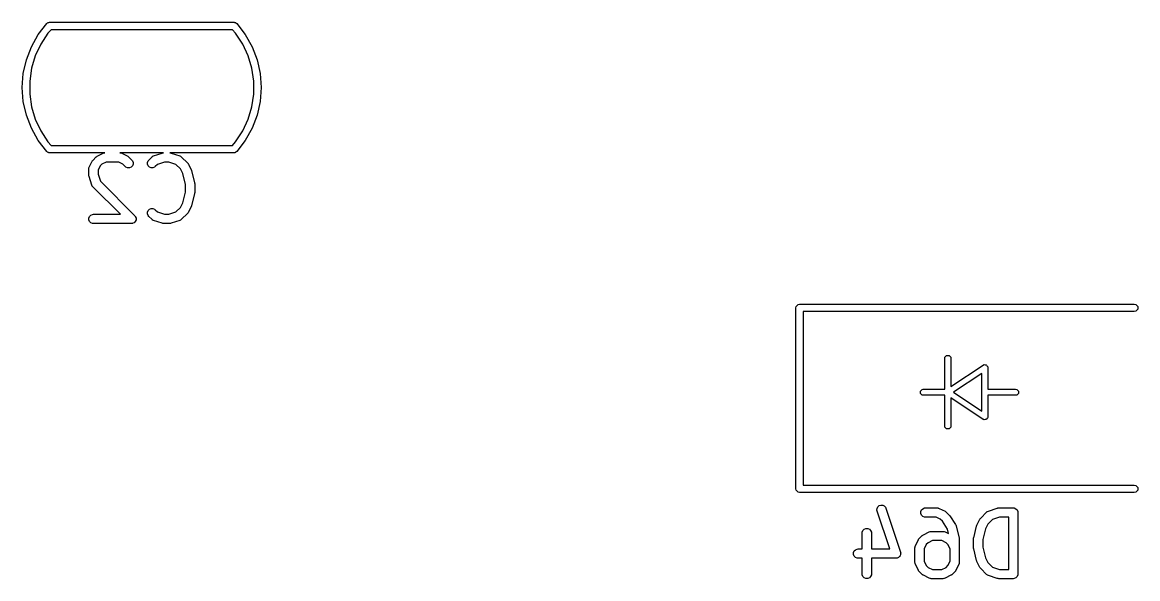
# Model space of a CAD drawing. Extents: x 2.6 to 14.1, y -9.2 to -3.9.
# Drawn here: x 8.63 to 9.343, y -6.573 to -6.217 of the extents above; entities that cross this region are included whole.
import ezdxf

# ---------------------------------------------------------------- set-up
doc = ezdxf.new("R2010")
doc.units = 0
doc.header["$MEASUREMENT"] = 0
doc.layers.add('BLACK', color=7, linetype='CONTINUOUS')

msp = doc.modelspace()

# ---------------------------------------------------------------- linework, layer by layer
at = {"layer": 'BLACK', "linetype": 'CONTINUOUS'}
for p, q in [((8.6398, -6.22465), (8.64525, -6.21755)), ((8.64525, -6.21755), (8.64585, -6.2172)), ((8.64585, -6.2172), (8.64611, -6.21694)), ((8.64807, -6.22149), (8.64602, -6.22379)), ((8.64611, -6.21694), (8.64639, -6.21689)), ((8.64639, -6.21689), (8.64651, -6.21682)), ((8.64651, -6.21682), (8.64666, -6.21683)), ((8.64666, -6.21683), (8.64701, -6.21676)), ((8.64701, -6.21676), (8.76512, -6.21676)), ((8.76406, -6.22149), (8.64807, -6.22149)), ((8.76612, -6.22379), (8.76406, -6.22149)), ((8.76512, -6.21676), (8.76547, -6.21683)), ((8.76547, -6.21683), (8.76563, -6.21682)), ((8.76563, -6.21682), (8.76574, -6.21689)), ((8.76574, -6.21689), (8.76603, -6.21694)), ((8.76603, -6.21694), (8.76629, -6.2172)), ((8.76629, -6.2172), (8.76689, -6.21755)), ((8.76689, -6.21755), (8.77234, -6.22465)), ((8.63543, -6.23247), (8.6398, -6.22465)), ((8.64602, -6.22379), (8.64146, -6.23071)), ((8.77067, -6.23071), (8.76612, -6.22379)), ((8.77234, -6.22465), (8.7767, -6.23247)), ((8.63224, -6.24083), (8.63543, -6.23247)), ((8.64146, -6.23071), (8.63796, -6.23822)), ((8.77418, -6.23822), (8.77067, -6.23071)), ((8.7767, -6.23247), (8.77989, -6.24083)), ((8.63031, -6.24957), (8.63224, -6.24083)), ((8.63796, -6.23822), (8.63558, -6.24616)), ((8.77655, -6.24616), (8.77418, -6.23822)), ((8.77989, -6.24083), (8.78183, -6.24957)), ((8.62965, -6.2585), (8.63031, -6.24957)), ((8.63558, -6.24616), (8.63438, -6.25435)), ((8.77776, -6.25435), (8.77655, -6.24616)), ((8.78183, -6.24957), (8.78248, -6.2585)), ((8.63031, -6.26742), (8.62965, -6.2585)), ((8.63438, -6.25435), (8.63438, -6.26264)), ((8.77776, -6.26264), (8.77776, -6.25435)), ((8.78248, -6.2585), (8.78183, -6.26742)), ((8.63438, -6.26264), (8.63558, -6.27084)), ((8.77655, -6.27084), (8.77776, -6.26264)), ((8.63224, -6.27616), (8.63031, -6.26742)), ((8.63558, -6.27084), (8.63796, -6.27877)), ((8.77418, -6.27877), (8.77655, -6.27084)), ((8.78183, -6.26742), (8.77989, -6.27616)), ((8.63543, -6.28453), (8.63224, -6.27616)), ((8.63796, -6.27877), (8.64146, -6.28628)), ((8.77067, -6.28628), (8.77418, -6.27877)), ((8.77989, -6.27616), (8.7767, -6.28453)), ((8.6398, -6.29234), (8.63543, -6.28453)), ((8.64146, -6.28628), (8.64602, -6.2932)), ((8.76612, -6.2932), (8.77067, -6.28628)), ((8.7767, -6.28453), (8.77234, -6.29234)), ((8.64525, -6.29944), (8.6398, -6.29234)), ((8.64602, -6.2932), (8.64807, -6.2955)), ((8.76406, -6.2955), (8.76612, -6.2932)), ((8.77234, -6.29234), (8.76689, -6.29944)), ((8.64585, -6.29979), (8.64525, -6.29944)), ((8.64611, -6.30005), (8.64585, -6.29979)), ((8.64639, -6.3001), (8.64611, -6.30005)), ((8.64651, -6.30017), (8.64639, -6.3001)), ((8.64666, -6.30016), (8.64651, -6.30017)), ((8.64701, -6.30023), (8.64666, -6.30016)), ((8.68256, -6.30023), (8.64701, -6.30023)), ((8.64807, -6.2955), (8.76406, -6.2955)), ((8.67756, -6.30241), (8.68131, -6.30053)), ((8.68131, -6.30053), (8.68185, -6.30033)), ((8.68185, -6.30033), (8.68196, -6.30032)), ((8.68196, -6.30032), (8.68206, -6.30028)), ((8.68206, -6.30028), (8.68256, -6.30023)), ((8.72006, -6.30023), (8.69208, -6.30023)), ((8.69208, -6.30023), (8.69258, -6.30028)), ((8.69258, -6.30028), (8.69268, -6.30032)), ((8.69268, -6.30032), (8.69279, -6.30033)), ((8.69279, -6.30033), (8.69333, -6.30053)), ((8.69333, -6.30053), (8.69708, -6.30241)), ((8.71357, -6.30225), (8.71919, -6.30037)), ((8.71919, -6.30037), (8.71948, -6.30031)), ((8.71948, -6.30031), (8.71955, -6.30028)), ((8.71955, -6.30028), (8.71966, -6.30027)), ((8.71966, -6.30027), (8.71976, -6.30024)), ((8.71976, -6.30024), (8.71984, -6.30025)), ((8.71984, -6.30025), (8.72006, -6.30023)), ((8.76512, -6.30023), (8.72395, -6.30023)), ((8.72395, -6.30023), (8.72417, -6.30025)), ((8.72417, -6.30025), (8.72425, -6.30024)), ((8.72425, -6.30024), (8.72435, -6.30027)), ((8.72435, -6.30027), (8.72445, -6.30028)), ((8.72445, -6.30028), (8.72453, -6.30031)), ((8.72453, -6.30031), (8.72481, -6.30037)), ((8.72481, -6.30037), (8.73044, -6.30225)), ((8.76547, -6.30016), (8.76512, -6.30023)), ((8.76563, -6.30017), (8.76547, -6.30016)), ((8.76574, -6.3001), (8.76563, -6.30017)), ((8.76603, -6.30005), (8.76574, -6.3001)), ((8.76629, -6.29979), (8.76603, -6.30005)), ((8.76689, -6.29944), (8.76629, -6.29979)), ((8.67249, -6.30935), (8.67437, -6.3056)), ((8.67437, -6.3056), (8.67452, -6.30535)), ((8.67452, -6.30535), (8.67455, -6.30528)), ((8.67455, -6.30528), (8.67462, -6.3052)), ((8.67462, -6.3052), (8.67468, -6.30511)), ((8.67468, -6.30511), (8.67473, -6.30506)), ((8.67473, -6.30506), (8.67492, -6.30484)), ((8.67492, -6.30484), (8.67679, -6.30296)), ((8.67679, -6.30296), (8.67702, -6.30278)), ((8.67702, -6.30278), (8.67707, -6.30272)), ((8.67707, -6.30272), (8.67716, -6.30266)), ((8.67716, -6.30266), (8.67724, -6.30259)), ((8.67724, -6.30259), (8.67731, -6.30256)), ((8.67731, -6.30256), (8.67756, -6.30241)), ((8.68063, -6.30748), (8.67943, -6.30867)), ((8.68333, -6.30613), (8.68063, -6.30748)), ((8.69131, -6.30613), (8.68333, -6.30613)), ((8.69401, -6.30748), (8.69131, -6.30613)), ((8.69554, -6.30901), (8.69401, -6.30748)), ((8.69708, -6.30241), (8.69732, -6.30256)), ((8.69732, -6.30256), (8.6974, -6.30259)), ((8.6974, -6.30259), (8.69748, -6.30266)), ((8.69748, -6.30266), (8.69757, -6.30272)), ((8.69757, -6.30272), (8.69762, -6.30278)), ((8.69762, -6.30278), (8.69784, -6.30296)), ((8.69784, -6.30296), (8.69972, -6.30484)), ((8.69972, -6.30484), (8.70009, -6.30528)), ((8.70009, -6.30528), (8.70053, -6.30635)), ((8.70053, -6.3075), (8.70009, -6.30856)), ((8.70053, -6.30635), (8.70053, -6.3075)), ((8.70973, -6.30635), (8.71017, -6.30528)), ((8.70973, -6.3075), (8.70973, -6.30635)), ((8.71017, -6.30856), (8.70973, -6.3075)), ((8.71017, -6.30528), (8.71054, -6.30484)), ((8.71054, -6.30484), (8.71242, -6.30296)), ((8.71242, -6.30296), (8.71286, -6.30259)), ((8.71286, -6.30259), (8.71296, -6.30255)), ((8.71296, -6.30255), (8.71304, -6.30248)), ((8.71304, -6.30248), (8.71357, -6.30225)), ((8.7161, -6.30763), (8.71472, -6.30901)), ((8.72061, -6.30613), (8.7161, -6.30763)), ((8.7234, -6.30613), (8.72061, -6.30613)), ((8.72791, -6.30763), (8.7234, -6.30613)), ((8.73082, -6.31055), (8.72791, -6.30763)), ((8.73044, -6.30225), (8.73096, -6.30248)), ((8.73096, -6.30248), (8.73104, -6.30255)), ((8.73104, -6.30255), (8.73114, -6.30259)), ((8.73114, -6.30259), (8.73159, -6.30296)), ((8.73159, -6.30296), (8.73534, -6.30671)), ((8.73534, -6.30671), (8.73552, -6.30694)), ((8.73552, -6.30694), (8.73558, -6.30699)), ((8.73558, -6.30699), (8.73564, -6.30708)), ((8.73564, -6.30708), (8.73571, -6.30716)), ((8.73571, -6.30716), (8.73574, -6.30723)), ((8.73574, -6.30723), (8.73589, -6.30748)), ((8.73589, -6.30748), (8.73777, -6.31123)), ((8.67218, -6.31067), (8.67224, -6.3101)), ((8.67218, -6.31442), (8.67218, -6.31067)), ((8.67221, -6.31471), (8.67218, -6.31442)), ((8.6722, -6.31479), (8.67221, -6.31471)), ((8.67223, -6.31489), (8.6722, -6.31479)), ((8.67224, -6.315), (8.67223, -6.31489)), ((8.67224, -6.3101), (8.67228, -6.31)), ((8.67227, -6.31507), (8.67224, -6.315)), ((8.67233, -6.31536), (8.67227, -6.31507)), ((8.67228, -6.31), (8.67229, -6.30989)), ((8.67229, -6.30989), (8.67249, -6.30935)), ((8.67421, -6.32098), (8.67233, -6.31536)), ((8.67943, -6.30867), (8.67809, -6.31137)), ((8.67809, -6.31137), (8.67809, -6.31394)), ((8.67809, -6.31394), (8.67959, -6.31845)), ((8.69599, -6.30938), (8.69554, -6.30901)), ((8.69705, -6.30982), (8.69599, -6.30938)), ((8.69821, -6.30982), (8.69705, -6.30982)), ((8.69927, -6.30938), (8.69821, -6.30982)), ((8.70009, -6.30856), (8.69927, -6.30938)), ((8.71099, -6.30938), (8.71017, -6.30856)), ((8.71205, -6.30982), (8.71099, -6.30938)), ((8.7132, -6.30982), (8.71205, -6.30982)), ((8.71427, -6.30938), (8.7132, -6.30982)), ((8.71472, -6.30901), (8.71427, -6.30938)), ((8.73234, -6.31358), (8.73082, -6.31055)), ((8.73405, -6.32041), (8.73234, -6.31358)), ((8.73777, -6.31123), (8.73778, -6.31127)), ((8.73778, -6.31127), (8.7378, -6.31129)), ((8.7378, -6.31129), (8.73788, -6.31153)), ((8.73788, -6.31153), (8.73797, -6.31177)), ((8.73797, -6.31177), (8.73798, -6.31179)), ((8.73798, -6.31179), (8.73799, -6.31183)), ((8.73799, -6.31183), (8.73987, -6.31933)), ((8.67444, -6.32151), (8.67421, -6.32098)), ((8.67451, -6.32159), (8.67444, -6.32151)), ((8.67455, -6.32169), (8.67451, -6.32159)), ((8.67492, -6.32213), (8.67455, -6.32169)), ((8.69238, -6.33959), (8.67492, -6.32213)), ((8.67959, -6.31845), (8.70159, -6.34046)), ((8.73405, -6.32531), (8.73405, -6.32041)), ((8.73987, -6.31933), (8.73988, -6.31943)), ((8.73988, -6.31943), (8.7399, -6.31947)), ((8.7399, -6.31947), (8.73992, -6.31969)), ((8.73992, -6.31969), (8.73995, -6.3199)), ((8.73995, -6.3199), (8.73994, -6.31995)), ((8.73994, -6.31995), (8.73995, -6.32005)), ((8.73995, -6.32005), (8.73995, -6.32567)), ((8.73234, -6.33214), (8.73405, -6.32531)), ((8.73987, -6.32639), (8.73799, -6.33389)), ((8.73988, -6.32629), (8.73987, -6.32639)), ((8.7399, -6.32625), (8.73988, -6.32629)), ((8.73992, -6.32603), (8.7399, -6.32625)), ((8.73995, -6.32581), (8.73992, -6.32603)), ((8.73995, -6.32567), (8.73994, -6.32577)), ((8.73994, -6.32577), (8.73995, -6.32581)), ((8.71017, -6.33715), (8.71099, -6.33634)), ((8.71099, -6.33634), (8.71205, -6.3359)), ((8.71205, -6.3359), (8.7132, -6.3359)), ((8.7132, -6.3359), (8.71427, -6.33634)), ((8.71427, -6.33634), (8.71472, -6.33671)), ((8.71472, -6.33671), (8.7161, -6.33809)), ((8.72791, -6.33809), (8.73082, -6.33517)), ((8.73082, -6.33517), (8.73234, -6.33214)), ((8.73777, -6.33449), (8.73589, -6.33824)), ((8.73778, -6.33445), (8.73777, -6.33449)), ((8.7378, -6.33443), (8.73778, -6.33445)), ((8.73788, -6.33419), (8.7378, -6.33443)), ((8.73797, -6.33395), (8.73788, -6.33419)), ((8.73798, -6.33393), (8.73797, -6.33395)), ((8.73799, -6.33389), (8.73798, -6.33393)), ((8.67224, -6.34197), (8.67268, -6.3409)), ((8.67224, -6.34312), (8.67224, -6.34197)), ((8.67268, -6.34418), (8.67224, -6.34312)), ((8.67268, -6.3409), (8.67349, -6.34009)), ((8.67349, -6.345), (8.67268, -6.34418)), ((8.67349, -6.34009), (8.67456, -6.33965)), ((8.67456, -6.33965), (8.67513, -6.33959)), ((8.67513, -6.33959), (8.69238, -6.33959)), ((8.70196, -6.34418), (8.70115, -6.345)), ((8.70159, -6.34046), (8.70196, -6.3409)), ((8.70196, -6.3409), (8.7024, -6.34197)), ((8.7024, -6.34312), (8.70196, -6.34418)), ((8.7024, -6.34197), (8.7024, -6.34312)), ((8.70973, -6.33822), (8.71017, -6.33715)), ((8.70973, -6.33937), (8.70973, -6.33822)), ((8.71017, -6.34043), (8.70973, -6.33937)), ((8.71054, -6.34088), (8.71017, -6.34043)), ((8.71242, -6.34276), (8.71054, -6.34088)), ((8.71286, -6.34312), (8.71242, -6.34276)), ((8.71296, -6.34316), (8.71286, -6.34312)), ((8.71304, -6.34323), (8.71296, -6.34316)), ((8.71357, -6.34347), (8.71304, -6.34323)), ((8.71919, -6.34535), (8.71357, -6.34347)), ((8.7161, -6.33809), (8.72061, -6.33959)), ((8.72061, -6.33959), (8.7234, -6.33959)), ((8.7234, -6.33959), (8.72791, -6.33809)), ((8.73044, -6.34347), (8.72481, -6.34535)), ((8.73096, -6.34323), (8.73044, -6.34347)), ((8.73104, -6.34316), (8.73096, -6.34323)), ((8.73114, -6.34312), (8.73104, -6.34316)), ((8.73159, -6.34276), (8.73114, -6.34312)), ((8.73534, -6.33901), (8.73159, -6.34276)), ((8.73552, -6.33878), (8.73534, -6.33901)), ((8.73558, -6.33873), (8.73552, -6.33878)), ((8.73564, -6.33864), (8.73558, -6.33873)), ((8.73571, -6.33856), (8.73564, -6.33864)), ((8.73574, -6.33849), (8.73571, -6.33856)), ((8.73589, -6.33824), (8.73574, -6.33849)), ((8.67456, -6.34544), (8.67349, -6.345)), ((8.67513, -6.3455), (8.67456, -6.34544)), ((8.69951, -6.3455), (8.67513, -6.3455)), ((8.70008, -6.34544), (8.69951, -6.3455)), ((8.70039, -6.34531), (8.70008, -6.34544)), ((8.70115, -6.345), (8.70039, -6.34531)), ((8.71948, -6.34541), (8.71919, -6.34535)), ((8.71955, -6.34544), (8.71948, -6.34541)), ((8.71966, -6.34545), (8.71955, -6.34544)), ((8.71976, -6.34547), (8.71966, -6.34545)), ((8.71984, -6.34547), (8.71976, -6.34547)), ((8.72013, -6.3455), (8.71984, -6.34547)), ((8.72388, -6.3455), (8.72013, -6.3455)), ((8.72417, -6.34547), (8.72388, -6.3455)), ((8.72425, -6.34547), (8.72417, -6.34547)), ((8.72435, -6.34545), (8.72425, -6.34547)), ((8.72445, -6.34544), (8.72435, -6.34545)), ((8.72453, -6.34541), (8.72445, -6.34544)), ((8.72481, -6.34535), (8.72453, -6.34541)), ((9.12457, -6.39944), (9.12475, -6.39854)), ((9.12457, -6.51519), (9.12457, -6.39944)), ((9.12475, -6.39854), (9.12603, -6.39726)), ((9.12603, -6.39726), (9.12693, -6.39708)), ((9.12693, -6.39708), (9.34111, -6.39708)), ((9.34111, -6.39708), (9.34201, -6.39726)), ((9.34201, -6.39726), (9.34329, -6.39854)), ((9.34329, -6.40034), (9.34201, -6.40162)), ((9.34329, -6.39854), (9.34329, -6.40034)), ((9.34111, -6.4018), (9.1293, -6.4018)), ((9.1293, -6.4018), (9.1293, -6.51283)), ((9.34201, -6.40162), (9.34111, -6.4018)), ((9.21985, -6.43172), (9.22, -6.43097)), ((9.21985, -6.45141), (9.21985, -6.43172)), ((9.22, -6.43097), (9.22106, -6.42991)), ((9.22106, -6.42991), (9.22257, -6.42991)), ((9.22257, -6.42991), (9.22363, -6.43097)), ((9.22363, -6.43097), (9.22378, -6.43172)), ((9.22378, -6.43172), (9.22378, -6.4497)), ((9.22378, -6.4497), (9.24435, -6.43599)), ((9.24435, -6.43599), (9.24461, -6.43588)), ((9.24461, -6.43588), (9.24468, -6.43581)), ((9.24468, -6.43581), (9.24478, -6.43581)), ((9.24478, -6.43581), (9.24505, -6.4357)), ((9.24505, -6.4357), (9.24562, -6.43581)), ((9.24562, -6.43581), (9.24619, -6.43581)), ((9.24619, -6.43581), (9.24633, -6.43595)), ((9.24633, -6.43595), (9.24653, -6.43599)), ((9.24653, -6.43599), (9.24685, -6.43647)), ((9.24685, -6.43647), (9.24726, -6.43688)), ((9.24726, -6.43688), (9.24731, -6.43717)), ((9.24347, -6.44131), (9.22536, -6.45338)), ((9.24347, -6.46545), (9.24347, -6.44131)), ((9.24731, -6.43717), (9.24737, -6.43725)), ((9.24737, -6.43725), (9.24735, -6.43734)), ((9.24735, -6.43734), (9.24741, -6.43763)), ((9.24741, -6.43763), (9.24741, -6.45141)), ((9.20425, -6.45262), (9.20531, -6.45156)), ((9.20425, -6.45413), (9.20425, -6.45262)), ((9.20531, -6.4552), (9.20425, -6.45413)), ((9.20531, -6.45156), (9.20607, -6.45141)), ((9.20607, -6.45535), (9.20531, -6.4552)), ((9.20607, -6.45141), (9.21985, -6.45141)), ((9.21985, -6.45535), (9.20607, -6.45535)), ((9.21985, -6.47503), (9.21985, -6.45535)), ((9.24435, -6.47076), (9.22378, -6.45706)), ((9.22378, -6.45706), (9.22378, -6.47503)), ((9.22536, -6.45338), (9.24347, -6.46545)), ((9.24741, -6.45141), (9.26512, -6.45141)), ((9.26512, -6.45535), (9.24741, -6.45535)), ((9.24741, -6.45535), (9.24741, -6.46913)), ((9.26512, -6.45141), (9.26588, -6.45156)), ((9.26588, -6.4552), (9.26512, -6.45535)), ((9.26588, -6.45156), (9.26694, -6.45262)), ((9.26694, -6.45413), (9.26588, -6.4552)), ((9.26694, -6.45262), (9.26694, -6.45413)), ((9.24461, -6.47087), (9.24435, -6.47076)), ((9.24468, -6.47094), (9.24461, -6.47087)), ((9.24478, -6.47094), (9.24468, -6.47094)), ((9.24505, -6.47106), (9.24478, -6.47094)), ((9.24562, -6.47094), (9.24505, -6.47106)), ((9.24619, -6.47094), (9.24562, -6.47094)), ((9.24633, -6.4708), (9.24619, -6.47094)), ((9.24653, -6.47076), (9.24633, -6.4708)), ((9.24685, -6.47028), (9.24653, -6.47076)), ((9.24726, -6.46988), (9.24685, -6.47028)), ((9.24731, -6.46959), (9.24726, -6.46988)), ((9.24737, -6.46951), (9.24731, -6.46959)), ((9.24741, -6.46913), (9.24735, -6.46941)), ((9.24735, -6.46941), (9.24737, -6.46951)), ((9.22, -6.47578), (9.21985, -6.47503)), ((9.22106, -6.47685), (9.22, -6.47578)), ((9.22257, -6.47685), (9.22106, -6.47685)), ((9.22363, -6.47578), (9.22257, -6.47685)), ((9.22378, -6.47503), (9.22363, -6.47578)), ((9.12475, -6.51609), (9.12457, -6.51519)), ((9.1293, -6.51283), (9.34111, -6.51283)), ((9.34111, -6.51283), (9.34201, -6.51301)), ((9.34201, -6.51301), (9.34329, -6.51429)), ((9.34329, -6.51429), (9.34329, -6.51609)), ((9.12603, -6.51737), (9.12475, -6.51609)), ((9.12693, -6.51755), (9.12603, -6.51737)), ((9.34111, -6.51755), (9.12693, -6.51755)), ((9.34201, -6.51737), (9.34111, -6.51755)), ((9.34329, -6.51609), (9.34201, -6.51737)), ((9.17642, -6.52883), (9.1765, -6.52768)), ((9.17655, -6.5294), (9.17642, -6.52883)), ((9.1765, -6.52768), (9.17702, -6.52665)), ((9.18463, -6.55363), (9.17655, -6.5294)), ((9.17702, -6.52665), (9.17789, -6.5259)), ((9.17789, -6.5259), (9.17898, -6.52553)), ((9.17898, -6.52553), (9.18013, -6.52562)), ((9.18013, -6.52562), (9.18116, -6.52613)), ((9.18116, -6.52613), (9.18192, -6.527)), ((9.18192, -6.527), (9.18215, -6.52753)), ((9.18215, -6.52753), (9.19153, -6.55565)), ((9.20458, -6.52976), (9.20502, -6.5287)), ((9.20502, -6.5287), (9.20583, -6.52788)), ((9.20583, -6.52788), (9.2069, -6.52744)), ((9.2069, -6.52744), (9.20747, -6.52739)), ((9.20747, -6.52739), (9.21497, -6.52739)), ((9.21497, -6.52739), (9.21555, -6.52744)), ((9.21555, -6.52744), (9.21565, -6.52748)), ((9.21565, -6.52748), (9.21575, -6.52749)), ((9.21575, -6.52749), (9.21629, -6.5277)), ((9.21629, -6.5277), (9.22004, -6.52957)), ((9.22004, -6.52957), (9.22029, -6.52973)), ((9.22029, -6.52973), (9.22036, -6.52976)), ((9.24708, -6.52976), (9.24718, -6.52972)), ((9.24718, -6.52972), (9.24726, -6.52965)), ((9.24726, -6.52965), (9.24778, -6.52941)), ((9.24778, -6.52941), (9.25341, -6.52754)), ((9.25341, -6.52754), (9.25369, -6.52747)), ((9.25369, -6.52747), (9.25377, -6.52744)), ((9.25377, -6.52744), (9.25387, -6.52743)), ((9.25387, -6.52743), (9.25397, -6.52741)), ((9.25397, -6.52741), (9.25405, -6.52742)), ((9.25405, -6.52742), (9.25434, -6.52739)), ((9.25434, -6.52739), (9.26372, -6.52739)), ((9.26372, -6.52739), (9.26429, -6.52744)), ((9.26429, -6.52744), (9.26536, -6.52788)), ((9.26536, -6.52788), (9.26617, -6.5287)), ((9.26617, -6.5287), (9.26661, -6.52976)), ((9.20458, -6.53092), (9.20458, -6.52976)), ((9.20502, -6.53198), (9.20458, -6.53092)), ((9.20583, -6.53279), (9.20502, -6.53198)), ((9.2069, -6.53324), (9.20583, -6.53279)), ((9.20747, -6.53329), (9.2069, -6.53324)), ((9.21428, -6.53329), (9.20747, -6.53329)), ((9.21697, -6.53464), (9.21428, -6.53329)), ((9.2183, -6.53597), (9.21697, -6.53464)), ((9.22161, -6.54093), (9.2183, -6.53597)), ((9.22036, -6.52976), (9.22044, -6.52983)), ((9.22044, -6.52983), (9.22053, -6.52988)), ((9.22053, -6.52988), (9.22058, -6.52994)), ((9.22058, -6.52994), (9.22081, -6.53013)), ((9.22081, -6.53013), (9.22268, -6.532)), ((9.22268, -6.532), (9.22269, -6.532)), ((9.22269, -6.532), (9.22269, -6.532)), ((9.22269, -6.532), (9.22287, -6.53223)), ((9.22287, -6.53223), (9.22305, -6.53245)), ((9.22305, -6.53245), (9.22305, -6.53245)), ((9.22305, -6.53245), (9.22305, -6.53245)), ((9.22305, -6.53245), (9.2268, -6.53808)), ((9.24045, -6.53839), (9.24233, -6.53464)), ((9.24233, -6.53464), (9.24248, -6.5344)), ((9.24248, -6.5344), (9.24251, -6.53432)), ((9.24251, -6.53432), (9.24258, -6.53424)), ((9.24258, -6.53424), (9.24264, -6.53415)), ((9.24264, -6.53415), (9.24269, -6.5341)), ((9.24269, -6.5341), (9.24288, -6.53388)), ((9.24288, -6.53388), (9.24663, -6.53013)), ((9.24663, -6.53013), (9.24708, -6.52976)), ((9.25031, -6.53479), (9.2474, -6.53771)), ((9.25482, -6.53329), (9.25031, -6.53479)), ((9.26076, -6.53329), (9.25482, -6.53329)), ((9.26076, -6.56676), (9.26076, -6.53329)), ((9.26661, -6.52976), (9.26667, -6.53034)), ((9.26667, -6.53034), (9.26667, -6.56971)), ((9.16702, -6.54346), (9.16708, -6.54289)), ((9.16702, -6.55363), (9.16702, -6.54346)), ((9.16708, -6.54289), (9.16752, -6.54182)), ((9.16752, -6.54182), (9.16834, -6.54101)), ((9.16834, -6.54101), (9.1694, -6.54057)), ((9.1694, -6.54057), (9.17055, -6.54057)), ((9.17055, -6.54057), (9.17162, -6.54101)), ((9.17162, -6.54101), (9.17243, -6.54182)), ((9.17243, -6.54182), (9.17287, -6.54289)), ((9.17287, -6.54289), (9.17293, -6.54346)), ((9.17293, -6.54346), (9.17293, -6.55363)), ((9.20615, -6.54457), (9.2099, -6.5427)), ((9.2099, -6.5427), (9.21044, -6.54249)), ((9.21044, -6.54249), (9.21055, -6.54248)), ((9.21055, -6.54248), (9.21065, -6.54244)), ((9.21065, -6.54244), (9.21122, -6.54238)), ((9.21122, -6.54238), (9.21872, -6.54238)), ((9.21872, -6.54238), (9.2193, -6.54244)), ((9.2193, -6.54244), (9.2194, -6.54248)), ((9.2194, -6.54248), (9.2195, -6.54249)), ((9.2195, -6.54249), (9.22004, -6.5427)), ((9.22004, -6.5427), (9.22233, -6.54384)), ((9.22233, -6.54384), (9.22161, -6.54093)), ((9.2268, -6.53808), (9.22697, -6.53839)), ((9.22697, -6.53839), (9.22702, -6.53845)), ((9.22702, -6.53845), (9.22704, -6.53852)), ((9.22704, -6.53852), (9.22708, -6.53859)), ((9.22708, -6.53859), (9.22709, -6.53866)), ((9.22709, -6.53866), (9.22721, -6.539)), ((9.22721, -6.539), (9.22909, -6.5465)), ((9.23835, -6.5465), (9.24023, -6.539)), ((9.24023, -6.539), (9.24024, -6.53895)), ((9.24024, -6.53895), (9.24025, -6.53893)), ((9.24025, -6.53893), (9.24034, -6.53869)), ((9.24034, -6.53869), (9.24042, -6.53845)), ((9.24042, -6.53845), (9.24044, -6.53843)), ((9.24044, -6.53843), (9.24045, -6.53839)), ((9.24588, -6.54074), (9.24417, -6.54758)), ((9.2474, -6.53771), (9.24588, -6.54074)), ((9.20108, -6.55152), (9.20296, -6.54777)), ((9.20296, -6.54777), (9.20311, -6.54752)), ((9.20311, -6.54752), (9.20314, -6.54745)), ((9.20314, -6.54745), (9.20321, -6.54737)), ((9.20321, -6.54737), (9.20327, -6.54728)), ((9.20327, -6.54728), (9.20332, -6.54723)), ((9.20332, -6.54723), (9.20351, -6.547)), ((9.20351, -6.547), (9.20539, -6.54512)), ((9.20539, -6.54512), (9.20561, -6.54494)), ((9.20561, -6.54494), (9.20566, -6.54488)), ((9.20566, -6.54488), (9.20575, -6.54482)), ((9.20575, -6.54482), (9.20583, -6.54476)), ((9.20583, -6.54476), (9.2059, -6.54473)), ((9.2059, -6.54473), (9.20615, -6.54457)), ((9.20802, -6.55084), (9.20668, -6.55353)), ((9.20922, -6.54964), (9.20802, -6.55084)), ((9.21192, -6.54829), (9.20922, -6.54964)), ((9.21802, -6.54829), (9.21192, -6.54829)), ((9.22072, -6.54964), (9.21802, -6.54829)), ((9.22192, -6.55084), (9.22072, -6.54964)), ((9.22327, -6.55353), (9.22192, -6.55084)), ((9.22909, -6.5465), (9.2291, -6.5466)), ((9.2291, -6.5466), (9.22912, -6.54664)), ((9.22912, -6.54664), (9.22914, -6.54685)), ((9.22914, -6.54685), (9.22917, -6.54707)), ((9.22917, -6.54707), (9.22916, -6.54711)), ((9.22916, -6.54711), (9.22917, -6.54721)), ((9.22917, -6.54721), (9.22917, -6.56221)), ((9.23827, -6.54707), (9.2383, -6.54685)), ((9.23828, -6.54711), (9.23827, -6.54707)), ((9.23827, -6.54721), (9.23828, -6.54711)), ((9.23827, -6.55284), (9.23827, -6.54721)), ((9.2383, -6.54685), (9.23832, -6.54664)), ((9.23832, -6.54664), (9.23834, -6.5466)), ((9.23834, -6.5466), (9.23835, -6.5465)), ((9.24417, -6.54758), (9.24417, -6.55247)), ((9.16146, -6.55601), (9.1619, -6.55495)), ((9.16146, -6.55716), (9.16146, -6.55601)), ((9.1619, -6.55823), (9.16146, -6.55716)), ((9.1619, -6.55495), (9.16271, -6.55413)), ((9.16271, -6.55904), (9.1619, -6.55823)), ((9.16271, -6.55413), (9.16378, -6.55369)), ((9.16378, -6.55369), (9.16435, -6.55363)), ((9.16435, -6.55363), (9.16702, -6.55363)), ((9.17293, -6.55363), (9.18463, -6.55363)), ((9.19118, -6.55823), (9.19111, -6.5583)), ((9.19136, -6.55779), (9.19118, -6.55823)), ((9.19157, -6.55737), (9.19136, -6.55779)), ((9.19153, -6.55565), (9.19159, -6.55594)), ((9.19158, -6.55726), (9.19157, -6.55737)), ((9.19162, -6.55716), (9.19158, -6.55726)), ((9.19159, -6.55594), (9.19162, -6.55601)), ((9.19162, -6.55601), (9.19162, -6.55607)), ((9.19162, -6.55607), (9.19165, -6.55622)), ((9.19165, -6.55622), (9.19162, -6.55669)), ((9.19162, -6.55669), (9.19162, -6.55716)), ((9.20077, -6.55284), (9.20083, -6.55226)), ((9.20077, -6.56221), (9.20077, -6.55284)), ((9.20083, -6.55226), (9.20087, -6.55216)), ((9.20087, -6.55216), (9.20088, -6.55206)), ((9.20088, -6.55206), (9.20108, -6.55152)), ((9.20668, -6.55353), (9.20668, -6.56151)), ((9.22327, -6.56151), (9.22327, -6.55353)), ((9.23828, -6.55294), (9.23827, -6.55284)), ((9.23827, -6.55298), (9.23828, -6.55294)), ((9.2383, -6.5532), (9.23827, -6.55298)), ((9.23832, -6.55341), (9.2383, -6.5532)), ((9.23834, -6.55345), (9.23832, -6.55341)), ((9.23835, -6.55355), (9.23834, -6.55345)), ((9.24023, -6.56105), (9.23835, -6.55355)), ((9.24417, -6.55247), (9.24588, -6.55931)), ((9.16378, -6.55948), (9.16271, -6.55904)), ((9.16435, -6.55954), (9.16378, -6.55948)), ((9.16702, -6.55954), (9.16435, -6.55954)), ((9.16702, -6.56971), (9.16702, -6.55954)), ((9.18873, -6.55954), (9.17293, -6.55954)), ((9.17293, -6.55954), (9.17293, -6.56971)), ((9.18902, -6.55951), (9.18873, -6.55954)), ((9.18909, -6.55952), (9.18902, -6.55951)), ((9.18915, -6.5595), (9.18909, -6.55952)), ((9.1893, -6.55948), (9.18915, -6.5595)), ((9.18974, -6.5593), (9.1893, -6.55948)), ((9.19019, -6.55915), (9.18974, -6.5593)), ((9.19027, -6.55908), (9.19019, -6.55915)), ((9.19037, -6.55904), (9.19027, -6.55908)), ((9.1907, -6.55871), (9.19037, -6.55904)), ((9.19106, -6.5584), (9.1907, -6.55871)), ((9.19111, -6.5583), (9.19106, -6.5584)), ((9.20083, -6.56279), (9.20077, -6.56221)), ((9.20087, -6.56288), (9.20083, -6.56279)), ((9.20088, -6.56299), (9.20087, -6.56288)), ((9.20108, -6.56353), (9.20088, -6.56299)), ((9.20296, -6.56728), (9.20108, -6.56353)), ((9.20668, -6.56151), (9.20802, -6.56421)), ((9.20802, -6.56421), (9.20922, -6.56541)), ((9.20922, -6.56541), (9.21192, -6.56676)), ((9.21802, -6.56676), (9.22072, -6.56541)), ((9.22072, -6.56541), (9.22192, -6.56421)), ((9.22192, -6.56421), (9.22327, -6.56151)), ((9.22886, -6.56353), (9.22699, -6.56728)), ((9.22907, -6.56299), (9.22886, -6.56353)), ((9.22908, -6.56288), (9.22907, -6.56299)), ((9.22912, -6.56279), (9.22908, -6.56288)), ((9.22917, -6.56221), (9.22912, -6.56279)), ((9.24024, -6.56109), (9.24023, -6.56105)), ((9.24025, -6.56112), (9.24024, -6.56109)), ((9.24034, -6.56135), (9.24025, -6.56112)), ((9.24042, -6.5616), (9.24034, -6.56135)), ((9.24044, -6.56161), (9.24042, -6.5616)), ((9.24045, -6.56166), (9.24044, -6.56161)), ((9.24233, -6.56541), (9.24045, -6.56166)), ((9.24248, -6.56565), (9.24233, -6.56541)), ((9.24588, -6.55931), (9.2474, -6.56234)), ((9.2474, -6.56234), (9.25031, -6.56525)), ((9.25031, -6.56525), (9.25482, -6.56676)), ((9.16708, -6.57029), (9.16702, -6.56971)), ((9.16752, -6.57135), (9.16708, -6.57029)), ((9.16834, -6.57216), (9.16752, -6.57135)), ((9.1694, -6.57261), (9.16834, -6.57216)), ((9.17162, -6.57216), (9.17055, -6.57261)), ((9.17243, -6.57135), (9.17162, -6.57216)), ((9.17287, -6.57029), (9.17243, -6.57135)), ((9.17293, -6.56971), (9.17287, -6.57029)), ((9.20311, -6.56753), (9.20296, -6.56728)), ((9.20314, -6.5676), (9.20311, -6.56753)), ((9.20321, -6.56768), (9.20314, -6.5676)), ((9.20327, -6.56777), (9.20321, -6.56768)), ((9.20332, -6.56782), (9.20327, -6.56777)), ((9.20351, -6.56805), (9.20332, -6.56782)), ((9.20539, -6.56992), (9.20351, -6.56805)), ((9.20561, -6.57011), (9.20539, -6.56992)), ((9.20566, -6.57017), (9.20561, -6.57011)), ((9.20575, -6.57022), (9.20566, -6.57017)), ((9.20583, -6.57029), (9.20575, -6.57022)), ((9.2059, -6.57032), (9.20583, -6.57029)), ((9.20615, -6.57048), (9.2059, -6.57032)), ((9.2099, -6.57235), (9.20615, -6.57048)), ((9.21044, -6.57256), (9.2099, -6.57235)), ((9.21055, -6.57256), (9.21044, -6.57256)), ((9.21065, -6.57261), (9.21055, -6.57256)), ((9.21192, -6.56676), (9.21802, -6.56676)), ((9.2194, -6.57256), (9.2193, -6.57261)), ((9.2195, -6.57256), (9.2194, -6.57256)), ((9.22004, -6.57235), (9.2195, -6.57256)), ((9.22379, -6.57048), (9.22004, -6.57235)), ((9.22404, -6.57032), (9.22379, -6.57048)), ((9.22411, -6.57029), (9.22404, -6.57032)), ((9.22419, -6.57022), (9.22411, -6.57029)), ((9.22428, -6.57017), (9.22419, -6.57022)), ((9.22433, -6.57011), (9.22428, -6.57017)), ((9.22456, -6.56992), (9.22433, -6.57011)), ((9.22643, -6.56805), (9.22456, -6.56992)), ((9.22662, -6.56782), (9.22643, -6.56805)), ((9.22668, -6.56777), (9.22662, -6.56782)), ((9.22673, -6.56768), (9.22668, -6.56777)), ((9.2268, -6.5676), (9.22673, -6.56768)), ((9.22683, -6.56753), (9.2268, -6.5676)), ((9.22699, -6.56728), (9.22683, -6.56753)), ((9.24251, -6.56573), (9.24248, -6.56565)), ((9.24258, -6.56581), (9.24251, -6.56573)), ((9.24264, -6.5659), (9.24258, -6.56581)), ((9.24269, -6.56595), (9.24264, -6.5659)), ((9.24288, -6.56617), (9.24269, -6.56595)), ((9.24663, -6.56992), (9.24288, -6.56617)), ((9.24708, -6.57029), (9.24663, -6.56992)), ((9.24718, -6.57033), (9.24708, -6.57029)), ((9.24726, -6.5704), (9.24718, -6.57033)), ((9.24778, -6.57064), (9.24726, -6.5704)), ((9.25341, -6.57251), (9.24778, -6.57064)), ((9.25369, -6.57258), (9.25341, -6.57251)), ((9.25482, -6.56676), (9.26076, -6.56676)), ((9.26536, -6.57216), (9.26429, -6.57261)), ((9.26617, -6.57135), (9.26536, -6.57216)), ((9.26661, -6.57029), (9.26617, -6.57135)), ((9.26667, -6.56971), (9.26661, -6.57029)), ((9.17055, -6.57261), (9.1694, -6.57261)), ((9.21122, -6.57266), (9.21065, -6.57261)), ((9.21872, -6.57266), (9.21122, -6.57266)), ((9.2193, -6.57261), (9.21872, -6.57266)), ((9.25377, -6.57261), (9.25369, -6.57258)), ((9.25387, -6.57262), (9.25377, -6.57261)), ((9.25397, -6.57264), (9.25387, -6.57262)), ((9.25405, -6.57263), (9.25397, -6.57264)), ((9.25434, -6.57266), (9.25405, -6.57263)), ((9.26372, -6.57266), (9.25434, -6.57266)), ((9.26429, -6.57261), (9.26372, -6.57266))]:
    msp.add_line(p, q, dxfattribs=at)

doc.saveas('drawing.dxf')
